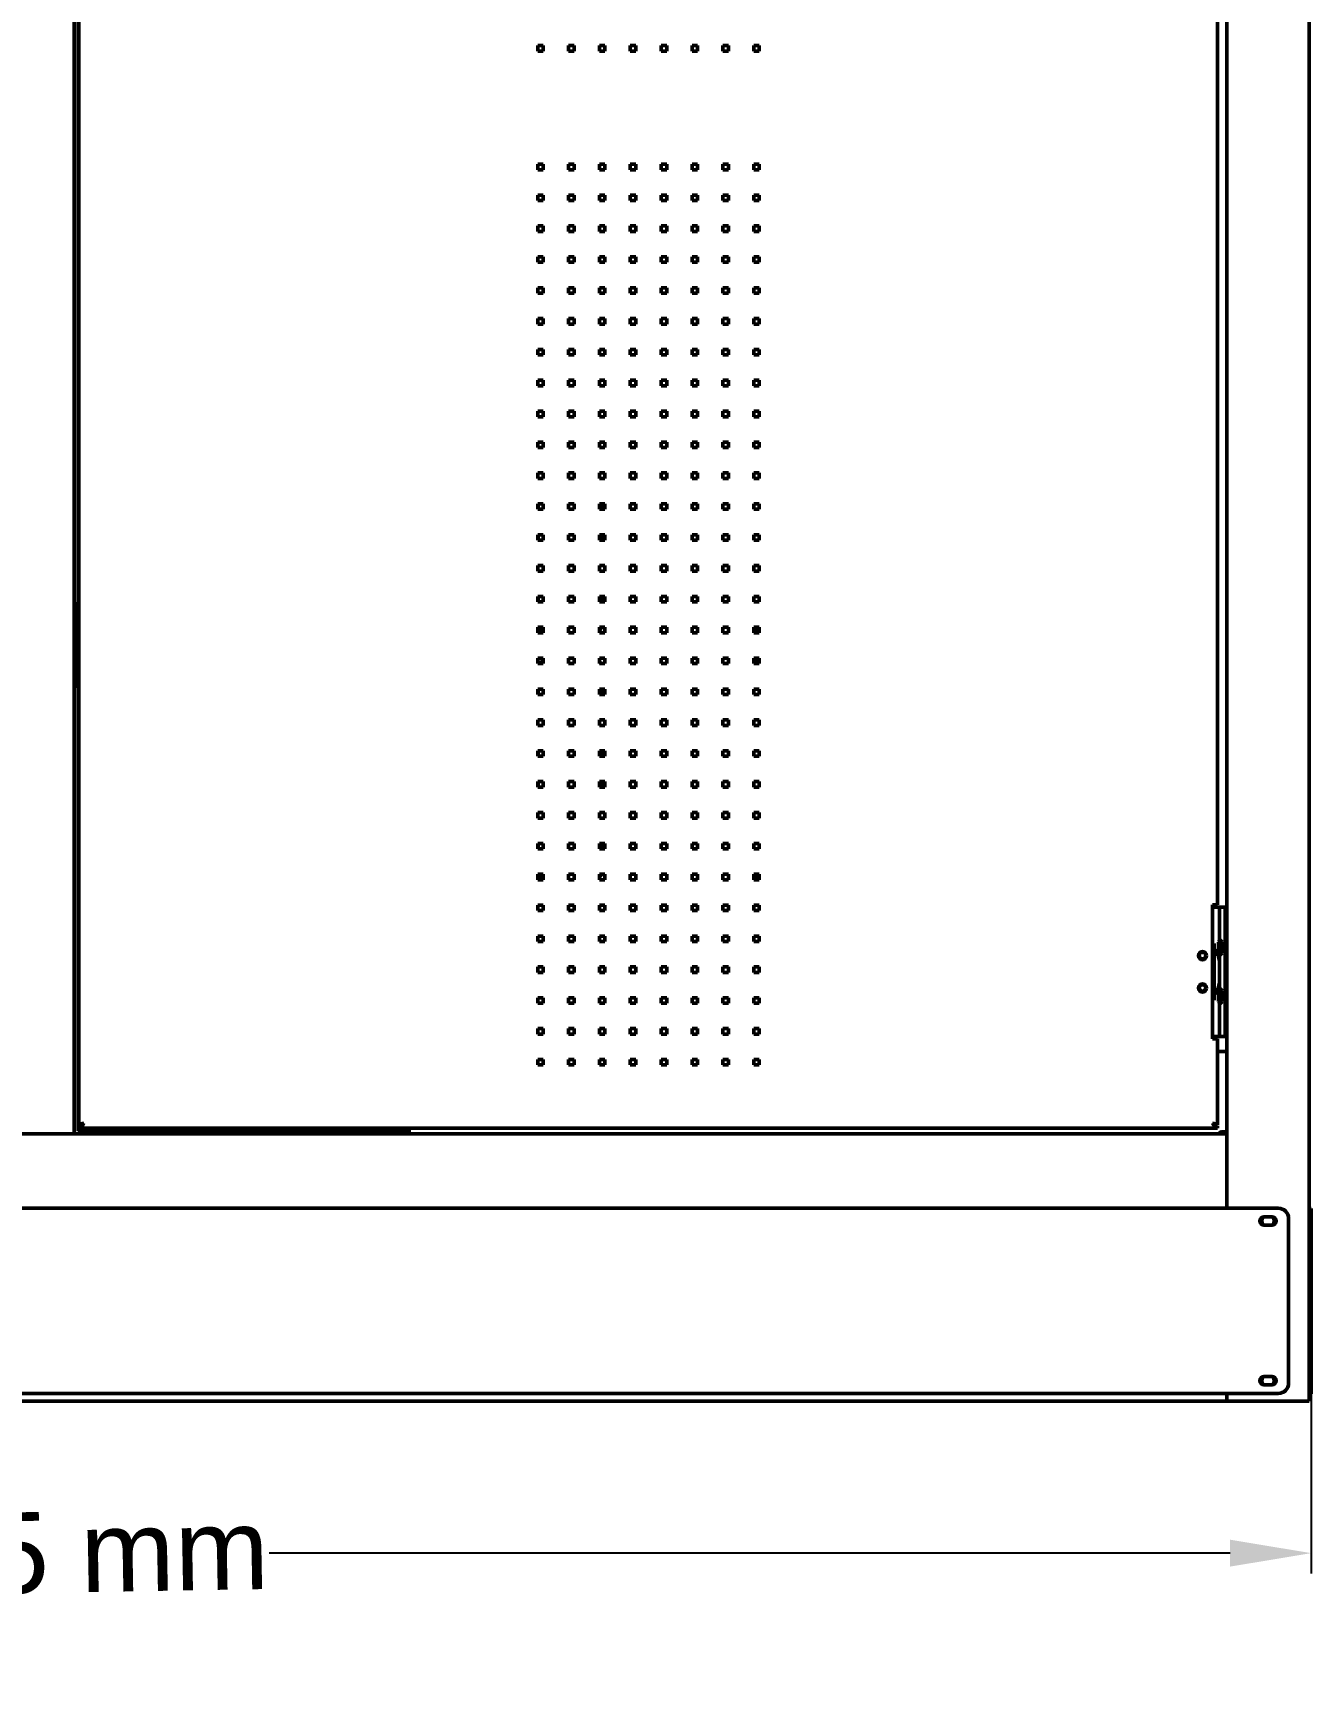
# Model space of a CAD drawing. Header units: millimetres. Extents: x 0 to 158, y -17 to 186.
# Drawn here: x 78.8 to 157.7, y -17 to 84.4 of the extents above; entities that cross this region are included whole.
import ezdxf

# ---------------------------------------------------------------- set-up
doc = ezdxf.new("R2010")
doc.units = ezdxf.units.MM
doc.layers.add('Visible (ANSI)', color=7, linetype='Continuous', lineweight=50)
doc.styles.get("Standard").update_dxf_attribs({"font": 'arial.ttf'})
doc.dimstyles.new('ISO-25', dxfattribs={"dimtxt": 2.5, "dimasz": 2.5, "dimexe": 1.25, "dimexo": 0.625, "dimtad": 1, "dimtxsty": 'Standard', "dimcen": -2.5, "dimadec": 0, "dimazin": 0, "dimtfac": 1, "dimtmove": 0, "dimatfit": 3, "dimfxl": 1, "dimarcsym": 0})

# ---------------------------------------------------------------- blocks, each defined once
blk = doc.blocks.new('*D21')
at = {"color": 0, "lineweight": -2}
for p, q in [((0, 0.49), (0, -10.62)), ((157.7, 0.47), (157.7, -10.62)), ((5, -9.37), (64.28, -9.37)), ((152.7, -9.37), (93.42, -9.37))]:
    blk.add_line(p, q, dxfattribs=at)
at = {"color": 0}
for points in [[(5, -8.54), (5, -10.2), (0, -9.37)], [(152.7, -10.2), (152.7, -8.54), (157.7, -9.37)]]:
    blk.add_solid(points, dxfattribs=at)
at = {"layer": 'Defpoints', "color": 0}
for p in [(0, 1.12), (157.7, 1.1), (0, -9.37)]:
    blk.add_point(p, dxfattribs=at)
at = {"color": 0, "insert": (78.85, -9.37), "char_height": 5, "attachment_point": 5, "rotation": 1}
blk.add_mtext('1575 mm', dxfattribs=at)

msp = doc.modelspace()

# ---------------------------------------------------------------- linework, layer by layer
at = {"layer": 'Visible (ANSI)'}
for p, q in [((157.576, 0), (157.576, 183.781)), ((81.388, 16.507), (81.388, 178.702)), ((152.496, 16.507), (152.496, 178.702)), ((81.691, 17.048), (81.691, 178.16)), ((151.911, 164.586), (151.911, 30.623)), ((81.642, 49.205), (81.642, 145.709)), ((109.987, 83.644), (110.325, 83.644)), ((109.987, 83.307), (109.987, 83.644)), ((110.325, 83.307), (109.987, 83.307)), ((110.325, 83.644), (110.325, 83.307)), ((111.892, 83.644), (112.23, 83.644)), ((111.892, 83.307), (111.892, 83.644)), ((112.23, 83.307), (111.892, 83.307)), ((112.23, 83.644), (112.23, 83.307)), ((113.797, 83.644), (114.134, 83.644)), ((113.797, 83.307), (113.797, 83.644)), ((114.134, 83.307), (113.797, 83.307)), ((114.134, 83.644), (114.134, 83.307)), ((115.701, 83.644), (116.039, 83.644)), ((115.701, 83.307), (115.701, 83.644)), ((116.039, 83.307), (115.701, 83.307)), ((116.039, 83.644), (116.039, 83.307)), ((117.606, 83.644), (117.944, 83.644)), ((117.606, 83.307), (117.606, 83.644)), ((117.944, 83.307), (117.606, 83.307)), ((117.944, 83.644), (117.944, 83.307)), ((119.511, 83.644), (119.848, 83.644)), ((119.511, 83.307), (119.511, 83.644)), ((119.848, 83.307), (119.511, 83.307)), ((119.848, 83.644), (119.848, 83.307)), ((121.415, 83.307), (121.415, 83.644)), ((121.415, 83.644), (121.753, 83.644)), ((121.753, 83.307), (121.415, 83.307)), ((121.753, 83.644), (121.753, 83.307)), ((123.32, 83.307), (123.32, 83.644)), ((123.32, 83.644), (123.658, 83.644)), ((123.658, 83.307), (123.32, 83.307)), ((123.658, 83.644), (123.658, 83.307)), ((109.987, 76.323), (110.325, 76.323)), ((109.987, 75.985), (109.987, 76.323)), ((110.325, 76.323), (110.325, 75.985)), ((111.892, 76.323), (112.23, 76.323)), ((111.892, 75.985), (111.892, 76.323)), ((112.23, 76.323), (112.23, 75.985)), ((113.797, 76.323), (114.134, 76.323)), ((113.797, 75.985), (113.797, 76.323)), ((114.134, 76.323), (114.134, 75.985)), ((115.701, 76.323), (116.039, 76.323)), ((115.701, 75.985), (115.701, 76.323)), ((116.039, 76.323), (116.039, 75.985)), ((117.606, 76.323), (117.944, 76.323)), ((117.606, 75.985), (117.606, 76.323)), ((117.944, 76.323), (117.944, 75.985)), ((119.511, 76.323), (119.848, 76.323)), ((119.511, 75.985), (119.511, 76.323)), ((119.848, 76.323), (119.848, 75.985)), ((121.415, 76.323), (121.753, 76.323)), ((121.415, 75.985), (121.415, 76.323)), ((121.753, 76.323), (121.753, 75.985)), ((123.32, 76.323), (123.658, 76.323)), ((123.32, 75.985), (123.32, 76.323)), ((123.658, 76.323), (123.658, 75.985)), ((110.325, 75.985), (109.987, 75.985)), ((112.23, 75.985), (111.892, 75.985)), ((114.134, 75.985), (113.797, 75.985)), ((116.039, 75.985), (115.701, 75.985)), ((117.944, 75.985), (117.606, 75.985)), ((119.848, 75.985), (119.511, 75.985)), ((121.753, 75.985), (121.415, 75.985)), ((123.658, 75.985), (123.32, 75.985)), ((109.987, 74.418), (110.325, 74.418)), ((109.987, 74.08), (109.987, 74.418)), ((110.325, 74.08), (109.987, 74.08)), ((110.325, 74.418), (110.325, 74.08)), ((111.892, 74.418), (112.23, 74.418)), ((111.892, 74.08), (111.892, 74.418)), ((112.23, 74.08), (111.892, 74.08)), ((112.23, 74.418), (112.23, 74.08)), ((113.797, 74.418), (114.134, 74.418)), ((113.797, 74.08), (113.797, 74.418)), ((114.134, 74.08), (113.797, 74.08)), ((114.134, 74.418), (114.134, 74.08)), ((115.701, 74.418), (116.039, 74.418)), ((115.701, 74.08), (115.701, 74.418)), ((116.039, 74.08), (115.701, 74.08)), ((116.039, 74.418), (116.039, 74.08)), ((117.606, 74.418), (117.944, 74.418)), ((117.606, 74.08), (117.606, 74.418)), ((117.944, 74.08), (117.606, 74.08)), ((117.944, 74.418), (117.944, 74.08)), ((119.511, 74.418), (119.848, 74.418)), ((119.511, 74.08), (119.511, 74.418)), ((119.848, 74.08), (119.511, 74.08)), ((119.848, 74.418), (119.848, 74.08)), ((121.415, 74.418), (121.753, 74.418)), ((121.415, 74.08), (121.415, 74.418)), ((121.753, 74.08), (121.415, 74.08)), ((121.753, 74.418), (121.753, 74.08)), ((123.32, 74.418), (123.658, 74.418)), ((123.32, 74.08), (123.32, 74.418)), ((123.658, 74.08), (123.32, 74.08)), ((123.658, 74.418), (123.658, 74.08)), ((109.987, 72.513), (110.325, 72.513)), ((109.987, 72.175), (109.987, 72.513)), ((110.325, 72.175), (109.987, 72.175)), ((110.325, 72.513), (110.325, 72.175)), ((111.892, 72.513), (112.23, 72.513)), ((111.892, 72.175), (111.892, 72.513)), ((112.23, 72.175), (111.892, 72.175)), ((112.23, 72.513), (112.23, 72.175)), ((113.797, 72.513), (114.134, 72.513)), ((113.797, 72.175), (113.797, 72.513)), ((114.134, 72.175), (113.797, 72.175)), ((114.134, 72.513), (114.134, 72.175)), ((115.701, 72.513), (116.039, 72.513)), ((115.701, 72.175), (115.701, 72.513)), ((116.039, 72.175), (115.701, 72.175)), ((116.039, 72.513), (116.039, 72.175)), ((117.606, 72.513), (117.944, 72.513)), ((117.606, 72.175), (117.606, 72.513)), ((117.944, 72.175), (117.606, 72.175)), ((117.944, 72.513), (117.944, 72.175)), ((119.511, 72.513), (119.848, 72.513)), ((119.511, 72.175), (119.511, 72.513)), ((119.848, 72.175), (119.511, 72.175)), ((119.848, 72.513), (119.848, 72.175)), ((121.415, 72.513), (121.753, 72.513)), ((121.415, 72.175), (121.415, 72.513)), ((121.753, 72.175), (121.415, 72.175)), ((121.753, 72.513), (121.753, 72.175)), ((123.32, 72.513), (123.658, 72.513)), ((123.32, 72.175), (123.32, 72.513)), ((123.658, 72.175), (123.32, 72.175)), ((123.658, 72.513), (123.658, 72.175)), ((109.987, 70.609), (110.325, 70.609)), ((109.987, 70.271), (109.987, 70.609)), ((110.325, 70.271), (109.987, 70.271)), ((110.325, 70.609), (110.325, 70.271)), ((111.892, 70.609), (112.23, 70.609)), ((111.892, 70.271), (111.892, 70.609)), ((112.23, 70.271), (111.892, 70.271)), ((112.23, 70.609), (112.23, 70.271)), ((113.797, 70.609), (114.134, 70.609)), ((113.797, 70.271), (113.797, 70.609)), ((114.134, 70.271), (113.797, 70.271)), ((114.134, 70.609), (114.134, 70.271)), ((115.701, 70.609), (116.039, 70.609)), ((115.701, 70.271), (115.701, 70.609)), ((116.039, 70.271), (115.701, 70.271)), ((116.039, 70.609), (116.039, 70.271)), ((117.606, 70.609), (117.944, 70.609)), ((117.606, 70.271), (117.606, 70.609)), ((117.944, 70.271), (117.606, 70.271)), ((117.944, 70.609), (117.944, 70.271)), ((119.511, 70.609), (119.848, 70.609)), ((119.511, 70.271), (119.511, 70.609)), ((119.848, 70.271), (119.511, 70.271)), ((119.848, 70.609), (119.848, 70.271)), ((121.415, 70.609), (121.753, 70.609)), ((121.415, 70.271), (121.415, 70.609)), ((121.753, 70.271), (121.415, 70.271)), ((121.753, 70.609), (121.753, 70.271)), ((123.32, 70.609), (123.658, 70.609)), ((123.32, 70.271), (123.32, 70.609)), ((123.658, 70.271), (123.32, 70.271)), ((123.658, 70.609), (123.658, 70.271)), ((109.987, 68.704), (110.325, 68.704)), ((109.987, 68.366), (109.987, 68.704)), ((110.325, 68.366), (109.987, 68.366)), ((110.325, 68.704), (110.325, 68.366)), ((111.892, 68.704), (112.23, 68.704)), ((111.892, 68.366), (111.892, 68.704)), ((112.23, 68.366), (111.892, 68.366)), ((112.23, 68.704), (112.23, 68.366)), ((113.797, 68.704), (114.134, 68.704)), ((113.797, 68.366), (113.797, 68.704)), ((114.134, 68.366), (113.797, 68.366)), ((114.134, 68.704), (114.134, 68.366)), ((115.701, 68.704), (116.039, 68.704)), ((115.701, 68.366), (115.701, 68.704)), ((116.039, 68.366), (115.701, 68.366)), ((116.039, 68.704), (116.039, 68.366)), ((117.606, 68.704), (117.944, 68.704)), ((117.606, 68.366), (117.606, 68.704)), ((117.944, 68.366), (117.606, 68.366)), ((117.944, 68.704), (117.944, 68.366)), ((119.511, 68.704), (119.848, 68.704)), ((119.511, 68.366), (119.511, 68.704)), ((119.848, 68.366), (119.511, 68.366)), ((119.848, 68.704), (119.848, 68.366)), ((121.415, 68.704), (121.753, 68.704)), ((121.415, 68.366), (121.415, 68.704)), ((121.753, 68.366), (121.415, 68.366)), ((121.753, 68.704), (121.753, 68.366)), ((123.32, 68.704), (123.658, 68.704)), ((123.32, 68.366), (123.32, 68.704)), ((123.658, 68.366), (123.32, 68.366)), ((123.658, 68.704), (123.658, 68.366)), ((109.987, 66.799), (110.325, 66.799)), ((109.987, 66.461), (109.987, 66.799)), ((110.325, 66.461), (109.987, 66.461)), ((110.325, 66.799), (110.325, 66.461)), ((111.892, 66.799), (112.23, 66.799)), ((111.892, 66.461), (111.892, 66.799)), ((112.23, 66.461), (111.892, 66.461)), ((112.23, 66.799), (112.23, 66.461)), ((113.797, 66.799), (114.134, 66.799)), ((113.797, 66.461), (113.797, 66.799)), ((114.134, 66.461), (113.797, 66.461)), ((114.134, 66.799), (114.134, 66.461)), ((115.701, 66.799), (116.039, 66.799)), ((115.701, 66.461), (115.701, 66.799)), ((116.039, 66.461), (115.701, 66.461)), ((116.039, 66.799), (116.039, 66.461)), ((117.606, 66.799), (117.944, 66.799)), ((117.606, 66.461), (117.606, 66.799)), ((117.944, 66.461), (117.606, 66.461)), ((117.944, 66.799), (117.944, 66.461)), ((119.511, 66.799), (119.848, 66.799)), ((119.511, 66.461), (119.511, 66.799)), ((119.848, 66.461), (119.511, 66.461)), ((119.848, 66.799), (119.848, 66.461)), ((121.415, 66.799), (121.753, 66.799)), ((121.415, 66.461), (121.415, 66.799)), ((121.753, 66.461), (121.415, 66.461)), ((121.753, 66.799), (121.753, 66.461)), ((123.32, 66.799), (123.658, 66.799)), ((123.32, 66.461), (123.32, 66.799)), ((123.658, 66.461), (123.32, 66.461)), ((123.658, 66.799), (123.658, 66.461)), ((109.987, 64.894), (110.325, 64.894)), ((109.987, 64.557), (109.987, 64.894)), ((110.325, 64.894), (110.325, 64.557)), ((111.892, 64.894), (112.23, 64.894)), ((111.892, 64.557), (111.892, 64.894)), ((112.23, 64.894), (112.23, 64.557)), ((113.797, 64.894), (114.134, 64.894)), ((113.797, 64.557), (113.797, 64.894)), ((114.134, 64.894), (114.134, 64.557)), ((115.701, 64.894), (116.039, 64.894)), ((115.701, 64.557), (115.701, 64.894)), ((116.039, 64.894), (116.039, 64.557)), ((117.606, 64.894), (117.944, 64.894)), ((117.606, 64.557), (117.606, 64.894)), ((117.944, 64.894), (117.944, 64.557)), ((119.511, 64.894), (119.848, 64.894)), ((119.511, 64.557), (119.511, 64.894)), ((119.848, 64.894), (119.848, 64.557)), ((121.415, 64.894), (121.753, 64.894)), ((121.415, 64.557), (121.415, 64.894)), ((121.753, 64.894), (121.753, 64.557)), ((123.32, 64.894), (123.658, 64.894)), ((123.32, 64.557), (123.32, 64.894)), ((123.658, 64.894), (123.658, 64.557)), ((110.325, 64.557), (109.987, 64.557)), ((112.23, 64.557), (111.892, 64.557)), ((114.134, 64.557), (113.797, 64.557)), ((116.039, 64.557), (115.701, 64.557)), ((117.944, 64.557), (117.606, 64.557)), ((119.848, 64.557), (119.511, 64.557)), ((121.753, 64.557), (121.415, 64.557)), ((123.658, 64.557), (123.32, 64.557)), ((109.987, 62.99), (110.325, 62.99)), ((109.987, 62.652), (109.987, 62.99)), ((110.325, 62.99), (110.325, 62.652)), ((111.892, 62.99), (112.23, 62.99)), ((111.892, 62.652), (111.892, 62.99)), ((112.23, 62.99), (112.23, 62.652)), ((113.797, 62.99), (114.134, 62.99)), ((113.797, 62.652), (113.797, 62.99)), ((114.134, 62.99), (114.134, 62.652)), ((115.701, 62.99), (116.039, 62.99)), ((115.701, 62.652), (115.701, 62.99)), ((116.039, 62.99), (116.039, 62.652)), ((117.606, 62.99), (117.944, 62.99)), ((117.606, 62.652), (117.606, 62.99)), ((117.944, 62.99), (117.944, 62.652)), ((119.511, 62.99), (119.848, 62.99)), ((119.511, 62.652), (119.511, 62.99)), ((119.848, 62.99), (119.848, 62.652)), ((121.415, 62.99), (121.753, 62.99)), ((121.415, 62.652), (121.415, 62.99)), ((121.753, 62.99), (121.753, 62.652)), ((123.32, 62.99), (123.658, 62.99)), ((123.32, 62.652), (123.32, 62.99)), ((123.658, 62.99), (123.658, 62.652)), ((110.325, 62.652), (109.987, 62.652)), ((112.23, 62.652), (111.892, 62.652)), ((114.134, 62.652), (113.797, 62.652)), ((116.039, 62.652), (115.701, 62.652)), ((117.944, 62.652), (117.606, 62.652)), ((119.848, 62.652), (119.511, 62.652)), ((121.753, 62.652), (121.415, 62.652)), ((123.658, 62.652), (123.32, 62.652)), ((109.987, 61.085), (110.325, 61.085)), ((109.987, 60.747), (109.987, 61.085)), ((110.325, 61.085), (110.325, 60.747)), ((111.892, 61.085), (112.23, 61.085)), ((111.892, 60.747), (111.892, 61.085)), ((112.23, 61.085), (112.23, 60.747)), ((113.797, 61.085), (114.134, 61.085)), ((113.797, 60.747), (113.797, 61.085)), ((114.134, 61.085), (114.134, 60.747)), ((115.701, 61.085), (116.039, 61.085)), ((115.701, 60.747), (115.701, 61.085)), ((116.039, 61.085), (116.039, 60.747)), ((117.606, 61.085), (117.944, 61.085)), ((117.606, 60.747), (117.606, 61.085)), ((117.944, 61.085), (117.944, 60.747)), ((119.511, 61.085), (119.848, 61.085)), ((119.511, 60.747), (119.511, 61.085)), ((119.848, 61.085), (119.848, 60.747)), ((121.415, 61.085), (121.753, 61.085)), ((121.415, 60.747), (121.415, 61.085)), ((121.753, 61.085), (121.753, 60.747)), ((123.32, 61.085), (123.658, 61.085)), ((123.32, 60.747), (123.32, 61.085)), ((123.658, 61.085), (123.658, 60.747)), ((110.325, 60.747), (109.987, 60.747)), ((112.23, 60.747), (111.892, 60.747)), ((114.134, 60.747), (113.797, 60.747)), ((116.039, 60.747), (115.701, 60.747)), ((117.944, 60.747), (117.606, 60.747)), ((119.848, 60.747), (119.511, 60.747)), ((121.753, 60.747), (121.415, 60.747)), ((123.658, 60.747), (123.32, 60.747)), ((109.987, 59.18), (110.325, 59.18)), ((109.987, 58.843), (109.987, 59.18)), ((110.325, 58.843), (109.987, 58.843)), ((110.325, 59.18), (110.325, 58.843)), ((111.892, 59.18), (112.23, 59.18)), ((111.892, 58.843), (111.892, 59.18)), ((112.23, 58.843), (111.892, 58.843)), ((112.23, 59.18), (112.23, 58.843)), ((113.797, 59.18), (114.134, 59.18)), ((113.797, 58.843), (113.797, 59.18)), ((114.134, 58.843), (113.797, 58.843)), ((114.134, 59.18), (114.134, 58.843)), ((115.701, 59.18), (116.039, 59.18)), ((115.701, 58.843), (115.701, 59.18)), ((116.039, 58.843), (115.701, 58.843)), ((116.039, 59.18), (116.039, 58.843)), ((117.606, 59.18), (117.944, 59.18)), ((117.606, 58.843), (117.606, 59.18)), ((117.944, 58.843), (117.606, 58.843)), ((117.944, 59.18), (117.944, 58.843)), ((119.511, 59.18), (119.848, 59.18)), ((119.511, 58.843), (119.511, 59.18)), ((119.848, 58.843), (119.511, 58.843)), ((119.848, 59.18), (119.848, 58.843)), ((121.415, 59.18), (121.753, 59.18)), ((121.415, 58.843), (121.415, 59.18)), ((121.753, 58.843), (121.415, 58.843)), ((121.753, 59.18), (121.753, 58.843)), ((123.32, 59.18), (123.658, 59.18)), ((123.32, 58.843), (123.32, 59.18)), ((123.658, 58.843), (123.32, 58.843)), ((123.658, 59.18), (123.658, 58.843)), ((109.987, 57.276), (110.325, 57.276)), ((109.987, 56.938), (109.987, 57.276)), ((110.325, 56.938), (109.987, 56.938)), ((110.325, 57.276), (110.325, 56.938)), ((111.892, 57.276), (112.23, 57.276)), ((111.892, 56.938), (111.892, 57.276)), ((112.23, 56.938), (111.892, 56.938)), ((112.23, 57.276), (112.23, 56.938)), ((113.797, 57.276), (114.134, 57.276)), ((113.797, 56.938), (113.797, 57.276)), ((114.134, 56.938), (113.797, 56.938)), ((114.134, 57.276), (114.134, 56.938)), ((115.701, 57.276), (116.039, 57.276)), ((115.701, 56.938), (115.701, 57.276)), ((116.039, 56.938), (115.701, 56.938)), ((116.039, 57.276), (116.039, 56.938)), ((117.606, 57.276), (117.944, 57.276)), ((117.606, 56.938), (117.606, 57.276)), ((117.944, 56.938), (117.606, 56.938)), ((117.944, 57.276), (117.944, 56.938)), ((119.511, 57.276), (119.848, 57.276)), ((119.511, 56.938), (119.511, 57.276)), ((119.848, 56.938), (119.511, 56.938)), ((119.848, 57.276), (119.848, 56.938)), ((121.415, 57.276), (121.753, 57.276)), ((121.415, 56.938), (121.415, 57.276)), ((121.753, 56.938), (121.415, 56.938)), ((121.753, 57.276), (121.753, 56.938)), ((123.32, 57.276), (123.658, 57.276)), ((123.32, 56.938), (123.32, 57.276)), ((123.658, 56.938), (123.32, 56.938)), ((123.658, 57.276), (123.658, 56.938)), ((109.987, 55.371), (110.325, 55.371)), ((109.987, 55.033), (109.987, 55.371)), ((110.325, 55.033), (109.987, 55.033)), ((110.022, 55.033), (110.022, 55.371)), ((110.325, 55.371), (110.325, 55.033)), ((111.892, 55.371), (112.23, 55.371)), ((111.892, 55.033), (111.892, 55.371)), ((112.23, 55.033), (111.892, 55.033)), ((112.23, 55.371), (112.23, 55.033)), ((113.797, 55.371), (114.134, 55.371)), ((113.797, 55.033), (113.797, 55.371)), ((114.134, 55.033), (113.797, 55.033)), ((113.958, 55.371), (113.958, 55.033)), ((114.134, 55.371), (114.134, 55.033)), ((115.701, 55.371), (116.039, 55.371)), ((115.701, 55.033), (115.701, 55.371)), ((116.039, 55.033), (115.701, 55.033)), ((116.039, 55.371), (116.039, 55.033)), ((117.606, 55.371), (117.944, 55.371)), ((117.606, 55.033), (117.606, 55.371)), ((117.944, 55.033), (117.606, 55.033)), ((117.944, 55.371), (117.944, 55.033)), ((119.511, 55.371), (119.848, 55.371)), ((119.511, 55.033), (119.511, 55.371)), ((119.848, 55.033), (119.511, 55.033)), ((119.848, 55.371), (119.848, 55.033)), ((121.415, 55.371), (121.753, 55.371)), ((121.415, 55.033), (121.415, 55.371)), ((121.753, 55.033), (121.415, 55.033)), ((121.753, 55.371), (121.753, 55.033)), ((123.32, 55.371), (123.658, 55.371)), ((123.32, 55.033), (123.32, 55.371)), ((123.658, 55.033), (123.32, 55.033)), ((123.658, 55.371), (123.658, 55.033)), ((109.987, 53.466), (110.325, 53.466)), ((109.987, 53.129), (109.987, 53.466)), ((110.325, 53.129), (109.987, 53.129)), ((110.022, 53.129), (110.022, 53.466)), ((110.325, 53.466), (110.325, 53.129)), ((111.892, 53.466), (112.23, 53.466)), ((111.892, 53.129), (111.892, 53.466)), ((112.23, 53.129), (111.892, 53.129)), ((112.23, 53.466), (112.23, 53.129)), ((113.797, 53.466), (114.134, 53.466)), ((113.797, 53.129), (113.797, 53.466)), ((114.134, 53.129), (113.797, 53.129)), ((113.958, 53.466), (113.958, 53.129)), ((114.134, 53.466), (114.134, 53.129)), ((115.701, 53.466), (116.039, 53.466)), ((115.701, 53.129), (115.701, 53.466)), ((116.039, 53.129), (115.701, 53.129)), ((116.039, 53.466), (116.039, 53.129)), ((117.606, 53.466), (117.944, 53.466)), ((117.606, 53.129), (117.606, 53.466)), ((117.944, 53.129), (117.606, 53.129)), ((117.944, 53.466), (117.944, 53.129)), ((119.511, 53.466), (119.848, 53.466)), ((119.511, 53.129), (119.511, 53.466)), ((119.848, 53.129), (119.511, 53.129)), ((119.848, 53.466), (119.848, 53.129)), ((121.415, 53.466), (121.753, 53.466)), ((121.415, 53.129), (121.415, 53.466)), ((121.753, 53.129), (121.415, 53.129)), ((121.753, 53.466), (121.753, 53.129)), ((123.32, 53.466), (123.658, 53.466)), ((123.32, 53.129), (123.32, 53.466)), ((123.658, 53.129), (123.32, 53.129)), ((123.658, 53.466), (123.658, 53.129)), ((109.987, 51.562), (110.325, 51.562)), ((109.987, 51.224), (109.987, 51.562)), ((110.325, 51.224), (109.987, 51.224)), ((110.325, 51.562), (110.325, 51.224)), ((111.892, 51.562), (112.23, 51.562)), ((111.892, 51.224), (111.892, 51.562)), ((112.23, 51.224), (111.892, 51.224)), ((112.23, 51.562), (112.23, 51.224)), ((113.797, 51.562), (114.134, 51.562)), ((113.797, 51.224), (113.797, 51.562)), ((114.134, 51.224), (113.797, 51.224)), ((114.134, 51.562), (114.134, 51.224)), ((115.701, 51.562), (116.039, 51.562)), ((115.701, 51.224), (115.701, 51.562)), ((116.039, 51.224), (115.701, 51.224)), ((116.039, 51.562), (116.039, 51.224)), ((117.606, 51.562), (117.944, 51.562)), ((117.606, 51.224), (117.606, 51.562)), ((117.944, 51.224), (117.606, 51.224)), ((117.944, 51.562), (117.944, 51.224)), ((119.511, 51.562), (119.848, 51.562)), ((119.511, 51.224), (119.511, 51.562)), ((119.848, 51.224), (119.511, 51.224)), ((119.848, 51.562), (119.848, 51.224)), ((121.415, 51.562), (121.753, 51.562)), ((121.415, 51.224), (121.415, 51.562)), ((121.753, 51.224), (121.415, 51.224)), ((121.753, 51.562), (121.753, 51.224)), ((123.32, 51.562), (123.658, 51.562)), ((123.32, 51.224), (123.32, 51.562)), ((123.658, 51.224), (123.32, 51.224)), ((123.658, 51.562), (123.658, 51.224)), ((81.54, 49.205), (81.388, 49.205)), ((81.54, 49.205), (81.54, 44.125)), ((81.691, 49.205), (81.54, 49.205)), ((109.987, 49.657), (110.325, 49.657)), ((109.987, 49.319), (109.987, 49.657)), ((110.325, 49.319), (109.987, 49.319)), ((110.022, 49.319), (110.022, 49.657)), ((110.325, 49.657), (110.325, 49.319)), ((111.892, 49.657), (112.23, 49.657)), ((111.892, 49.319), (111.892, 49.657)), ((112.23, 49.319), (111.892, 49.319)), ((112.23, 49.657), (112.23, 49.319)), ((113.797, 49.657), (114.134, 49.657)), ((113.797, 49.319), (113.797, 49.657)), ((114.134, 49.319), (113.797, 49.319)), ((113.958, 49.657), (113.958, 49.319)), ((114.134, 49.657), (114.134, 49.319)), ((115.701, 49.657), (116.039, 49.657)), ((115.701, 49.319), (115.701, 49.657)), ((116.039, 49.319), (115.701, 49.319)), ((116.039, 49.657), (116.039, 49.319)), ((117.606, 49.657), (117.944, 49.657)), ((117.606, 49.319), (117.606, 49.657)), ((117.944, 49.319), (117.606, 49.319)), ((117.944, 49.657), (117.944, 49.319)), ((119.511, 49.657), (119.848, 49.657)), ((119.511, 49.319), (119.511, 49.657)), ((119.848, 49.319), (119.511, 49.319)), ((119.848, 49.657), (119.848, 49.319)), ((121.415, 49.657), (121.753, 49.657)), ((121.415, 49.319), (121.415, 49.657)), ((121.753, 49.319), (121.415, 49.319)), ((121.753, 49.657), (121.753, 49.319)), ((123.32, 49.657), (123.658, 49.657)), ((123.32, 49.319), (123.32, 49.657)), ((123.658, 49.319), (123.32, 49.319)), ((123.658, 49.657), (123.658, 49.319)), ((109.987, 47.752), (110.325, 47.752)), ((109.987, 47.414), (109.987, 47.752)), ((110.325, 47.752), (110.325, 47.414)), ((111.892, 47.752), (112.23, 47.752)), ((111.892, 47.414), (111.892, 47.752)), ((112.23, 47.752), (112.23, 47.414)), ((113.797, 47.752), (114.134, 47.752)), ((113.797, 47.414), (113.797, 47.752)), ((114.134, 47.752), (114.134, 47.414)), ((115.701, 47.752), (116.039, 47.752)), ((115.701, 47.414), (115.701, 47.752)), ((116.039, 47.752), (116.039, 47.414)), ((117.606, 47.752), (117.944, 47.752)), ((117.606, 47.414), (117.606, 47.752)), ((117.944, 47.752), (117.944, 47.414)), ((119.511, 47.752), (119.848, 47.752)), ((119.511, 47.414), (119.511, 47.752)), ((119.848, 47.752), (119.848, 47.414)), ((121.415, 47.752), (121.753, 47.752)), ((121.415, 47.414), (121.415, 47.752)), ((121.753, 47.752), (121.753, 47.414)), ((123.32, 47.752), (123.658, 47.752)), ((123.32, 47.414), (123.32, 47.752)), ((123.658, 47.752), (123.658, 47.414)), ((110.325, 47.414), (109.987, 47.414)), ((112.23, 47.414), (111.892, 47.414)), ((114.134, 47.414), (113.797, 47.414)), ((116.039, 47.414), (115.701, 47.414)), ((117.944, 47.414), (117.606, 47.414)), ((119.848, 47.414), (119.511, 47.414)), ((121.753, 47.414), (121.415, 47.414)), ((123.658, 47.414), (123.32, 47.414)), ((109.987, 45.848), (110.325, 45.848)), ((109.987, 45.51), (109.987, 45.848)), ((110.325, 45.848), (110.325, 45.51)), ((111.892, 45.848), (112.23, 45.848)), ((111.892, 45.51), (111.892, 45.848)), ((112.23, 45.848), (112.23, 45.51)), ((113.797, 45.848), (114.134, 45.848)), ((113.797, 45.51), (113.797, 45.848)), ((114.134, 45.848), (114.134, 45.51)), ((115.701, 45.848), (116.039, 45.848)), ((115.701, 45.51), (115.701, 45.848)), ((116.039, 45.848), (116.039, 45.51)), ((117.606, 45.848), (117.944, 45.848)), ((117.606, 45.51), (117.606, 45.848)), ((117.944, 45.848), (117.944, 45.51)), ((119.511, 45.848), (119.848, 45.848)), ((119.511, 45.51), (119.511, 45.848)), ((119.848, 45.848), (119.848, 45.51)), ((121.415, 45.848), (121.753, 45.848)), ((121.415, 45.51), (121.415, 45.848)), ((121.753, 45.848), (121.753, 45.51)), ((123.32, 45.848), (123.658, 45.848)), ((123.32, 45.51), (123.32, 45.848)), ((123.658, 45.848), (123.658, 45.51)), ((110.325, 45.51), (109.987, 45.51)), ((112.23, 45.51), (111.892, 45.51)), ((114.134, 45.51), (113.797, 45.51)), ((116.039, 45.51), (115.701, 45.51)), ((117.944, 45.51), (117.606, 45.51)), ((119.848, 45.51), (119.511, 45.51)), ((121.753, 45.51), (121.415, 45.51)), ((123.658, 45.51), (123.32, 45.51)), ((81.388, 44.125), (81.54, 44.125)), ((81.691, 44.125), (81.54, 44.125)), ((81.642, 16.664), (81.642, 44.125)), ((109.987, 43.943), (110.325, 43.943)), ((109.987, 43.605), (109.987, 43.943)), ((110.325, 43.605), (109.987, 43.605)), ((110.022, 43.605), (110.022, 43.943)), ((110.325, 43.943), (110.325, 43.605)), ((111.892, 43.943), (112.23, 43.943)), ((111.892, 43.605), (111.892, 43.943)), ((112.23, 43.605), (111.892, 43.605)), ((112.23, 43.943), (112.23, 43.605)), ((113.797, 43.943), (114.134, 43.943)), ((113.797, 43.605), (113.797, 43.943)), ((114.134, 43.605), (113.797, 43.605)), ((113.958, 43.943), (113.958, 43.605)), ((114.134, 43.943), (114.134, 43.605)), ((115.701, 43.943), (116.039, 43.943)), ((115.701, 43.605), (115.701, 43.943)), ((116.039, 43.605), (115.701, 43.605)), ((116.039, 43.943), (116.039, 43.605)), ((117.606, 43.943), (117.944, 43.943)), ((117.606, 43.605), (117.606, 43.943)), ((117.944, 43.605), (117.606, 43.605)), ((117.944, 43.943), (117.944, 43.605)), ((119.511, 43.943), (119.848, 43.943)), ((119.511, 43.605), (119.511, 43.943)), ((119.848, 43.605), (119.511, 43.605)), ((119.848, 43.943), (119.848, 43.605)), ((121.415, 43.943), (121.753, 43.943)), ((121.415, 43.605), (121.415, 43.943)), ((121.753, 43.605), (121.415, 43.605)), ((121.753, 43.943), (121.753, 43.605)), ((123.32, 43.943), (123.658, 43.943)), ((123.32, 43.605), (123.32, 43.943)), ((123.658, 43.605), (123.32, 43.605)), ((123.658, 43.943), (123.658, 43.605)), ((109.987, 42.038), (110.325, 42.038)), ((109.987, 41.7), (109.987, 42.038)), ((110.325, 41.7), (109.987, 41.7)), ((110.325, 42.038), (110.325, 41.7)), ((111.892, 42.038), (112.23, 42.038)), ((111.892, 41.7), (111.892, 42.038)), ((112.23, 41.7), (111.892, 41.7)), ((112.23, 42.038), (112.23, 41.7)), ((113.797, 42.038), (114.134, 42.038)), ((113.797, 41.7), (113.797, 42.038)), ((114.134, 41.7), (113.797, 41.7)), ((114.134, 42.038), (114.134, 41.7)), ((115.701, 42.038), (116.039, 42.038)), ((115.701, 41.7), (115.701, 42.038)), ((116.039, 41.7), (115.701, 41.7)), ((116.039, 42.038), (116.039, 41.7)), ((117.606, 42.038), (117.944, 42.038)), ((117.606, 41.7), (117.606, 42.038)), ((117.944, 41.7), (117.606, 41.7)), ((117.944, 42.038), (117.944, 41.7)), ((119.511, 42.038), (119.848, 42.038)), ((119.511, 41.7), (119.511, 42.038)), ((119.848, 41.7), (119.511, 41.7)), ((119.848, 42.038), (119.848, 41.7)), ((121.415, 42.038), (121.753, 42.038)), ((121.415, 41.7), (121.415, 42.038)), ((121.753, 41.7), (121.415, 41.7)), ((121.753, 42.038), (121.753, 41.7)), ((123.32, 42.038), (123.658, 42.038)), ((123.32, 41.7), (123.32, 42.038)), ((123.658, 41.7), (123.32, 41.7)), ((123.658, 42.038), (123.658, 41.7)), ((109.987, 40.133), (110.325, 40.133)), ((109.987, 39.796), (109.987, 40.133)), ((110.325, 39.796), (109.987, 39.796)), ((110.022, 39.796), (110.022, 40.133)), ((110.325, 40.133), (110.325, 39.796)), ((111.892, 40.133), (112.23, 40.133)), ((111.892, 39.796), (111.892, 40.133)), ((112.23, 39.796), (111.892, 39.796)), ((112.23, 40.133), (112.23, 39.796)), ((113.797, 40.133), (114.134, 40.133)), ((113.797, 39.796), (113.797, 40.133)), ((114.134, 39.796), (113.797, 39.796)), ((113.958, 40.133), (113.958, 39.796)), ((114.134, 40.133), (114.134, 39.796)), ((115.701, 40.133), (116.039, 40.133)), ((115.701, 39.796), (115.701, 40.133)), ((116.039, 39.796), (115.701, 39.796)), ((116.039, 40.133), (116.039, 39.796)), ((117.606, 40.133), (117.944, 40.133)), ((117.606, 39.796), (117.606, 40.133)), ((117.944, 39.796), (117.606, 39.796)), ((117.944, 40.133), (117.944, 39.796)), ((119.511, 40.133), (119.848, 40.133)), ((119.511, 39.796), (119.511, 40.133)), ((119.848, 39.796), (119.511, 39.796)), ((119.848, 40.133), (119.848, 39.796)), ((121.415, 40.133), (121.753, 40.133)), ((121.415, 39.796), (121.415, 40.133)), ((121.753, 39.796), (121.415, 39.796)), ((121.753, 40.133), (121.753, 39.796)), ((123.32, 40.133), (123.658, 40.133)), ((123.32, 39.796), (123.32, 40.133)), ((123.658, 39.796), (123.32, 39.796)), ((123.658, 40.133), (123.658, 39.796)), ((109.987, 38.229), (110.325, 38.229)), ((109.987, 37.891), (109.987, 38.229)), ((110.325, 37.891), (109.987, 37.891)), ((110.022, 37.891), (110.022, 38.229)), ((110.325, 38.229), (110.325, 37.891)), ((111.892, 38.229), (112.23, 38.229)), ((111.892, 37.891), (111.892, 38.229)), ((112.23, 37.891), (111.892, 37.891)), ((112.23, 38.229), (112.23, 37.891)), ((113.797, 38.229), (114.134, 38.229)), ((113.797, 37.891), (113.797, 38.229)), ((114.134, 37.891), (113.797, 37.891)), ((113.958, 38.229), (113.958, 37.891)), ((114.134, 38.229), (114.134, 37.891)), ((115.701, 38.229), (116.039, 38.229)), ((115.701, 37.891), (115.701, 38.229)), ((116.039, 37.891), (115.701, 37.891)), ((116.039, 38.229), (116.039, 37.891)), ((117.606, 38.229), (117.944, 38.229)), ((117.606, 37.891), (117.606, 38.229)), ((117.944, 37.891), (117.606, 37.891)), ((117.944, 38.229), (117.944, 37.891)), ((119.511, 38.229), (119.848, 38.229)), ((119.511, 37.891), (119.511, 38.229)), ((119.848, 37.891), (119.511, 37.891)), ((119.848, 38.229), (119.848, 37.891)), ((121.415, 38.229), (121.753, 38.229)), ((121.415, 37.891), (121.415, 38.229)), ((121.753, 37.891), (121.415, 37.891)), ((121.753, 38.229), (121.753, 37.891)), ((123.32, 38.229), (123.658, 38.229)), ((123.32, 37.891), (123.32, 38.229)), ((123.658, 37.891), (123.32, 37.891)), ((123.658, 38.229), (123.658, 37.891)), ((109.987, 36.324), (110.325, 36.324)), ((109.987, 35.986), (109.987, 36.324)), ((110.325, 35.986), (109.987, 35.986)), ((110.325, 36.324), (110.325, 35.986)), ((111.892, 36.324), (112.23, 36.324)), ((111.892, 35.986), (111.892, 36.324)), ((112.23, 35.986), (111.892, 35.986)), ((112.23, 36.324), (112.23, 35.986)), ((113.797, 36.324), (114.134, 36.324)), ((113.797, 35.986), (113.797, 36.324)), ((114.134, 35.986), (113.797, 35.986)), ((114.134, 36.324), (114.134, 35.986)), ((115.701, 36.324), (116.039, 36.324)), ((115.701, 35.986), (115.701, 36.324)), ((116.039, 35.986), (115.701, 35.986)), ((116.039, 36.324), (116.039, 35.986)), ((117.606, 36.324), (117.944, 36.324)), ((117.606, 35.986), (117.606, 36.324)), ((117.944, 35.986), (117.606, 35.986)), ((117.944, 36.324), (117.944, 35.986)), ((119.511, 36.324), (119.848, 36.324)), ((119.511, 35.986), (119.511, 36.324)), ((119.848, 35.986), (119.511, 35.986)), ((119.848, 36.324), (119.848, 35.986)), ((121.415, 36.324), (121.753, 36.324)), ((121.415, 35.986), (121.415, 36.324)), ((121.753, 35.986), (121.415, 35.986)), ((121.753, 36.324), (121.753, 35.986)), ((123.32, 36.324), (123.658, 36.324)), ((123.32, 35.986), (123.32, 36.324)), ((123.658, 35.986), (123.32, 35.986)), ((123.658, 36.324), (123.658, 35.986)), ((109.987, 34.419), (110.325, 34.419)), ((109.987, 34.082), (109.987, 34.419)), ((110.325, 34.082), (109.987, 34.082)), ((110.022, 34.082), (110.022, 34.419)), ((110.325, 34.419), (110.325, 34.082)), ((111.892, 34.419), (112.23, 34.419)), ((111.892, 34.082), (111.892, 34.419)), ((112.23, 34.082), (111.892, 34.082)), ((112.23, 34.419), (112.23, 34.082)), ((113.797, 34.419), (114.134, 34.419)), ((113.797, 34.082), (113.797, 34.419)), ((114.134, 34.082), (113.797, 34.082)), ((113.958, 34.419), (113.958, 34.082)), ((114.134, 34.419), (114.134, 34.082)), ((115.701, 34.419), (116.039, 34.419)), ((115.701, 34.082), (115.701, 34.419)), ((116.039, 34.082), (115.701, 34.082)), ((116.039, 34.419), (116.039, 34.082)), ((117.606, 34.419), (117.944, 34.419)), ((117.606, 34.082), (117.606, 34.419)), ((117.944, 34.082), (117.606, 34.082)), ((117.944, 34.419), (117.944, 34.082)), ((119.511, 34.419), (119.848, 34.419)), ((119.511, 34.082), (119.511, 34.419)), ((119.848, 34.082), (119.511, 34.082)), ((119.848, 34.419), (119.848, 34.082)), ((121.415, 34.419), (121.753, 34.419)), ((121.415, 34.082), (121.415, 34.419)), ((121.753, 34.082), (121.415, 34.082)), ((121.753, 34.419), (121.753, 34.082)), ((123.32, 34.419), (123.658, 34.419)), ((123.32, 34.082), (123.32, 34.419)), ((123.658, 34.082), (123.32, 34.082)), ((123.658, 34.419), (123.658, 34.082)), ((109.987, 32.515), (110.325, 32.515)), ((109.987, 32.177), (109.987, 32.515)), ((110.325, 32.515), (110.325, 32.177)), ((111.892, 32.515), (112.23, 32.515)), ((111.892, 32.177), (111.892, 32.515)), ((112.23, 32.515), (112.23, 32.177)), ((113.797, 32.515), (114.134, 32.515)), ((113.797, 32.177), (113.797, 32.515)), ((114.134, 32.515), (114.134, 32.177)), ((115.701, 32.515), (116.039, 32.515)), ((115.701, 32.177), (115.701, 32.515)), ((116.039, 32.515), (116.039, 32.177)), ((117.606, 32.515), (117.944, 32.515)), ((117.606, 32.177), (117.606, 32.515)), ((117.944, 32.515), (117.944, 32.177)), ((119.511, 32.515), (119.848, 32.515)), ((119.511, 32.177), (119.511, 32.515)), ((119.848, 32.515), (119.848, 32.177)), ((121.415, 32.515), (121.753, 32.515)), ((121.415, 32.177), (121.415, 32.515)), ((121.753, 32.515), (121.753, 32.177)), ((123.32, 32.515), (123.658, 32.515)), ((123.32, 32.177), (123.32, 32.515)), ((123.658, 32.515), (123.658, 32.177)), ((110.325, 32.177), (109.987, 32.177)), ((112.23, 32.177), (111.892, 32.177)), ((114.134, 32.177), (113.797, 32.177)), ((116.039, 32.177), (115.701, 32.177)), ((117.944, 32.177), (117.606, 32.177)), ((119.848, 32.177), (119.511, 32.177)), ((121.753, 32.177), (121.415, 32.177)), ((123.658, 32.177), (123.32, 32.177)), ((109.987, 30.61), (110.325, 30.61)), ((109.987, 30.272), (109.987, 30.61)), ((110.325, 30.61), (110.325, 30.272)), ((111.892, 30.61), (112.23, 30.61)), ((111.892, 30.272), (111.892, 30.61)), ((112.23, 30.61), (112.23, 30.272)), ((113.797, 30.61), (114.134, 30.61)), ((113.797, 30.272), (113.797, 30.61)), ((114.134, 30.61), (114.134, 30.272)), ((115.701, 30.61), (116.039, 30.61)), ((115.701, 30.272), (115.701, 30.61)), ((116.039, 30.61), (116.039, 30.272)), ((117.606, 30.61), (117.944, 30.61)), ((117.606, 30.272), (117.606, 30.61)), ((117.944, 30.61), (117.944, 30.272)), ((119.511, 30.61), (119.848, 30.61)), ((119.511, 30.272), (119.511, 30.61)), ((119.848, 30.61), (119.848, 30.272)), ((121.415, 30.61), (121.753, 30.61)), ((121.415, 30.272), (121.415, 30.61)), ((121.753, 30.61), (121.753, 30.272)), ((123.32, 30.61), (123.658, 30.61)), ((123.32, 30.272), (123.32, 30.61)), ((123.658, 30.61), (123.658, 30.272)), ((151.606, 22.369), (151.606, 30.623)), ((151.911, 30.623), (151.606, 30.623)), ((151.699, 30.495), (151.606, 30.495)), ((151.699, 30.495), (151.796, 30.495)), ((152.046, 30.495), (151.796, 30.495)), ((152.396, 30.495), (152.046, 30.495)), ((152.046, 28.49), (152.046, 30.495)), ((152.396, 30.495), (152.396, 22.496)), ((152.496, 30.495), (152.396, 30.495)), ((110.325, 30.272), (109.987, 30.272)), ((112.23, 30.272), (111.892, 30.272)), ((114.134, 30.272), (113.797, 30.272)), ((116.039, 30.272), (115.701, 30.272)), ((117.944, 30.272), (117.606, 30.272)), ((119.848, 30.272), (119.511, 30.272)), ((121.753, 30.272), (121.415, 30.272)), ((123.658, 30.272), (123.32, 30.272)), ((109.987, 28.705), (110.325, 28.705)), ((109.987, 28.367), (109.987, 28.705)), ((110.325, 28.705), (110.325, 28.367)), ((111.892, 28.705), (112.23, 28.705)), ((111.892, 28.367), (111.892, 28.705)), ((112.23, 28.705), (112.23, 28.367)), ((113.797, 28.705), (114.134, 28.705)), ((113.797, 28.367), (113.797, 28.705)), ((114.134, 28.705), (114.134, 28.367)), ((115.701, 28.705), (116.039, 28.705)), ((115.701, 28.367), (115.701, 28.705)), ((116.039, 28.705), (116.039, 28.367)), ((117.606, 28.705), (117.944, 28.705)), ((117.606, 28.367), (117.606, 28.705)), ((117.944, 28.705), (117.944, 28.367)), ((119.511, 28.705), (119.848, 28.705)), ((119.511, 28.367), (119.511, 28.705)), ((119.848, 28.705), (119.848, 28.367)), ((121.415, 28.705), (121.753, 28.705)), ((121.415, 28.367), (121.415, 28.705)), ((121.753, 28.705), (121.753, 28.367)), ((123.32, 28.705), (123.658, 28.705)), ((123.32, 28.367), (123.32, 28.705)), ((123.658, 28.705), (123.658, 28.367)), ((151.699, 28.52), (151.606, 28.52)), ((152.046, 28.49), (152.209, 28.327)), ((152.046, 28.428), (152.046, 28.49)), ((110.325, 28.367), (109.987, 28.367)), ((112.23, 28.367), (111.892, 28.367)), ((114.134, 28.367), (113.797, 28.367)), ((116.039, 28.367), (115.701, 28.367)), ((117.944, 28.367), (117.606, 28.367)), ((119.848, 28.367), (119.511, 28.367)), ((121.753, 28.367), (121.415, 28.367)), ((123.658, 28.367), (123.32, 28.367)), ((151.722, 28.246), (151.606, 28.246)), ((151.722, 28.246), (151.722, 27.986)), ((151.722, 25.006), (151.722, 27.986)), ((152.209, 28.327), (151.975, 28.327)), ((151.975, 28.327), (151.975, 27.664)), ((152.209, 27.664), (151.975, 27.664)), ((152.209, 27.664), (152.046, 27.501)), ((152.046, 27.563), (152.046, 27.501)), ((152.046, 27.501), (152.046, 25.49)), ((152.209, 28.327), (152.209, 27.664)), ((109.987, 26.801), (110.325, 26.801)), ((109.987, 26.463), (109.987, 26.801)), ((110.325, 26.463), (109.987, 26.463)), ((110.325, 26.801), (110.325, 26.463)), ((111.892, 26.801), (112.23, 26.801)), ((111.892, 26.463), (111.892, 26.801)), ((112.23, 26.463), (111.892, 26.463)), ((112.23, 26.801), (112.23, 26.463)), ((113.797, 26.801), (114.134, 26.801)), ((113.797, 26.463), (113.797, 26.801)), ((114.134, 26.463), (113.797, 26.463)), ((114.134, 26.801), (114.134, 26.463)), ((115.701, 26.801), (116.039, 26.801)), ((115.701, 26.463), (115.701, 26.801)), ((116.039, 26.463), (115.701, 26.463)), ((116.039, 26.801), (116.039, 26.463)), ((117.606, 26.801), (117.944, 26.801)), ((117.606, 26.463), (117.606, 26.801)), ((117.944, 26.463), (117.606, 26.463)), ((117.944, 26.801), (117.944, 26.463)), ((119.511, 26.801), (119.848, 26.801)), ((119.511, 26.463), (119.511, 26.801)), ((119.848, 26.463), (119.511, 26.463)), ((119.848, 26.801), (119.848, 26.463)), ((121.415, 26.801), (121.753, 26.801)), ((121.415, 26.463), (121.415, 26.801)), ((121.753, 26.463), (121.415, 26.463)), ((121.753, 26.801), (121.753, 26.463)), ((123.32, 26.801), (123.658, 26.801)), ((123.32, 26.463), (123.32, 26.801)), ((123.658, 26.463), (123.32, 26.463)), ((123.658, 26.801), (123.658, 26.463)), ((152.046, 25.429), (152.046, 25.49)), ((152.046, 25.49), (152.209, 25.328)), ((109.987, 24.896), (110.325, 24.896)), ((109.987, 24.558), (109.987, 24.896)), ((110.325, 24.558), (109.987, 24.558)), ((110.325, 24.896), (110.325, 24.558)), ((111.892, 24.896), (112.23, 24.896)), ((111.892, 24.558), (111.892, 24.896)), ((112.23, 24.558), (111.892, 24.558)), ((112.23, 24.896), (112.23, 24.558)), ((113.797, 24.896), (114.134, 24.896)), ((113.797, 24.558), (113.797, 24.896)), ((114.134, 24.558), (113.797, 24.558)), ((114.134, 24.896), (114.134, 24.558)), ((115.701, 24.896), (116.039, 24.896)), ((115.701, 24.558), (115.701, 24.896)), ((116.039, 24.558), (115.701, 24.558)), ((116.039, 24.896), (116.039, 24.558)), ((117.606, 24.896), (117.944, 24.896)), ((117.606, 24.558), (117.606, 24.896)), ((117.944, 24.558), (117.606, 24.558)), ((117.944, 24.896), (117.944, 24.558)), ((119.511, 24.896), (119.848, 24.896)), ((119.511, 24.558), (119.511, 24.896)), ((119.848, 24.558), (119.511, 24.558)), ((119.848, 24.896), (119.848, 24.558)), ((121.415, 24.896), (121.753, 24.896)), ((121.415, 24.558), (121.415, 24.896)), ((121.753, 24.558), (121.415, 24.558)), ((121.753, 24.896), (121.753, 24.558)), ((123.32, 24.896), (123.658, 24.896)), ((123.32, 24.558), (123.32, 24.896)), ((123.658, 24.558), (123.32, 24.558)), ((123.658, 24.896), (123.658, 24.558)), ((151.606, 24.746), (151.722, 24.746)), ((151.606, 24.471), (151.699, 24.471)), ((151.722, 25.006), (151.722, 24.746)), ((151.975, 25.328), (152.209, 25.328)), ((151.975, 25.328), (151.975, 24.664)), ((152.209, 24.664), (151.975, 24.664)), ((152.209, 24.664), (152.046, 24.502)), ((152.046, 24.502), (152.046, 24.563)), ((152.046, 24.502), (152.046, 22.496)), ((152.209, 25.328), (152.209, 24.664)), ((109.987, 22.991), (110.325, 22.991)), ((109.987, 22.653), (109.987, 22.991)), ((110.325, 22.653), (109.987, 22.653)), ((110.325, 22.991), (110.325, 22.653)), ((111.892, 22.991), (112.23, 22.991)), ((111.892, 22.653), (111.892, 22.991)), ((112.23, 22.653), (111.892, 22.653)), ((112.23, 22.991), (112.23, 22.653)), ((113.797, 22.991), (114.134, 22.991)), ((113.797, 22.653), (113.797, 22.991)), ((114.134, 22.653), (113.797, 22.653)), ((114.134, 22.991), (114.134, 22.653)), ((115.701, 22.991), (116.039, 22.991)), ((115.701, 22.653), (115.701, 22.991)), ((116.039, 22.653), (115.701, 22.653)), ((116.039, 22.991), (116.039, 22.653)), ((117.606, 22.991), (117.944, 22.991)), ((117.606, 22.653), (117.606, 22.991)), ((117.944, 22.653), (117.606, 22.653)), ((117.944, 22.991), (117.944, 22.653)), ((119.511, 22.991), (119.848, 22.991)), ((119.511, 22.653), (119.511, 22.991)), ((119.848, 22.653), (119.511, 22.653)), ((119.848, 22.991), (119.848, 22.653)), ((121.415, 22.991), (121.753, 22.991)), ((121.415, 22.653), (121.415, 22.991)), ((121.753, 22.653), (121.415, 22.653)), ((121.753, 22.991), (121.753, 22.653)), ((123.32, 22.991), (123.658, 22.991)), ((123.32, 22.653), (123.32, 22.991)), ((123.658, 22.653), (123.32, 22.653)), ((123.658, 22.991), (123.658, 22.653)), ((151.699, 22.496), (151.606, 22.496)), ((151.606, 22.369), (151.911, 22.369)), ((151.796, 22.496), (151.699, 22.496)), ((152.046, 22.496), (151.796, 22.496)), ((151.911, 22.369), (151.911, 17.048)), ((152.396, 22.496), (152.046, 22.496)), ((152.396, 22.496), (152.496, 22.496)), ((152.496, 21.587), (151.911, 21.587)), ((109.987, 21.086), (110.325, 21.086)), ((109.987, 20.749), (109.987, 21.086)), ((110.325, 20.749), (109.987, 20.749)), ((110.325, 21.086), (110.325, 20.749)), ((111.892, 21.086), (112.23, 21.086)), ((111.892, 20.749), (111.892, 21.086)), ((112.23, 20.749), (111.892, 20.749)), ((112.23, 21.086), (112.23, 20.749)), ((113.797, 21.086), (114.134, 21.086)), ((113.797, 20.749), (113.797, 21.086)), ((114.134, 20.749), (113.797, 20.749)), ((114.134, 21.086), (114.134, 20.749)), ((115.701, 21.086), (116.039, 21.086)), ((115.701, 20.749), (115.701, 21.086)), ((116.039, 20.749), (115.701, 20.749)), ((116.039, 21.086), (116.039, 20.749)), ((117.606, 21.086), (117.944, 21.086)), ((117.606, 20.749), (117.606, 21.086)), ((117.944, 20.749), (117.606, 20.749)), ((117.944, 21.086), (117.944, 20.749)), ((119.511, 21.086), (119.848, 21.086)), ((119.511, 20.749), (119.511, 21.086)), ((119.848, 20.749), (119.511, 20.749)), ((119.848, 21.086), (119.848, 20.749)), ((121.415, 21.086), (121.753, 21.086)), ((121.415, 20.749), (121.415, 21.086)), ((121.753, 20.749), (121.415, 20.749)), ((121.753, 21.086), (121.753, 20.749)), ((123.32, 21.086), (123.658, 21.086)), ((123.32, 20.749), (123.32, 21.086)), ((123.658, 20.749), (123.32, 20.749)), ((123.658, 21.086), (123.658, 20.749)), ((80.753, 16.507), (76.943, 16.507)), ((80.753, 16.507), (81.214, 16.507)), ((152.496, 16.507), (81.214, 16.507)), ((81.642, 16.664), (81.883, 16.664)), ((81.843, 17.048), (81.691, 17.048)), ((81.691, 16.998), (81.691, 16.845)), ((151.911, 16.845), (81.691, 16.845)), ((81.798, 16.628), (82.433, 16.628)), ((81.798, 16.628), (81.798, 16.507)), ((81.854, 17.048), (81.843, 17.048)), ((81.932, 17.122), (81.864, 17.055)), ((83.927, 16.664), (81.883, 16.664)), ((82.433, 16.628), (94.721, 16.628)), ((83.927, 16.845), (83.927, 16.664)), ((94.721, 16.628), (102.054, 16.628)), ((94.721, 16.507), (94.721, 16.628)), ((102.054, 16.845), (102.054, 16.507)), ((151.738, 17.055), (151.67, 17.122)), ((151.748, 17.048), (151.758, 17.048)), ((151.758, 17.048), (151.911, 17.048)), ((151.911, 16.998), (151.911, 16.845)), ((152.496, 16.628), (152.23, 16.628)), ((152.496, 16.309), (152.496, 16.507)), ((152.496, 16.309), (152.496, 11.911)), ((2.025, 11.911), (155.671, 11.911)), ((154.782, 11.377), (155.29, 11.377)), ((156.306, 11.276), (156.306, 1.117)), ((157.696, 11.891), (157.576, 11.891)), ((157.696, 11.891), (157.696, 11.256)), ((157.696, 1.098), (157.696, 11.256)), ((155.29, 10.869), (154.782, 10.869)), ((154.782, 1.524), (155.29, 1.524)), ((155.29, 1.016), (154.782, 1.016)), ((157.696, 1.098), (157.696, 0.463)), ((155.671, 0.483), (2.025, 0.483)), ((5.2, 0), (152.496, 0)), ((152.496, 0.483), (152.496, 0.174)), ((152.496, 0), (152.496, 0.174)), ((157.576, 0.463), (157.696, 0.463)), ((152.694, 0), (152.496, 0)), ((152.694, 0), (157.377, 0)), ((157.576, 0), (157.377, 0))]:
    msp.add_line(p, q, dxfattribs=at)
for centre, radius in [((150.997, 27.496), 0.25), ((150.997, 27.496), 0.2), ((150.997, 25.496), 0.25), ((150.997, 25.496), 0.2)]:
    msp.add_circle(centre, radius, dxfattribs=at)
for centre, radius, start, end in [((110.339, 47.871), 0.317, 202.0501, 267.45469), ((113.641, 47.871), 0.317, 299.44518, 337.9499), ((123.545, 47.871), 0.317, 224.89435, 290.82964), ((110.339, 45.332), 0.317, 92.54531, 145.90389), ((123.545, 45.332), 0.317, 69.17036, 135.10565), ((113.641, 45.332), 0.317, 34.09611, 60.55482), ((110.339, 32.634), 0.317, 202.0501, 267.45469), ((113.641, 32.634), 0.317, 299.44518, 337.9499), ((123.545, 32.634), 0.317, 224.89435, 290.82964), ((150.847, 27.056), 1.2, 37.65846, 43.18342), ((150.847, 25.936), 1.2, 316.81658, 322.34154), ((152.23, 16.387), 0.241, 90, 150.00006), ((154.782, 11.123), 0.254, 90, 270), ((155.036, 11.123), 0.381, 138.59038, 221.40962), ((155.29, 11.123), 0.254, 270, 90), ((155.036, 11.123), 0.381, 318.59038, 41.40962), ((155.671, 11.276), 0.635, 0, 90), ((154.782, 1.27), 0.254, 90, 270), ((155.036, 1.27), 0.381, 138.59038, 221.40962), ((155.29, 1.27), 0.254, 270, 90), ((155.036, 1.27), 0.381, 318.59038, 41.40962), ((155.671, 1.117), 0.635, 270, 0)]:
    msp.add_arc(centre, radius, start, end, dxfattribs=at)
for centre, major_axis, start_param, end_param in [((151.796, 28.428), (0.25, 0), 5.5077878, 6.2831853), ((151.796, 27.563), (-0.25, 0), 3.1415927, 3.9169902), ((151.796, 25.429), (0.25, 0), 5.5077878, 6.2831853), ((151.796, 24.563), (-0.25, 0), 3.1415927, 3.9169902)]:
    msp.add_ellipse(centre, major_axis=major_axis, ratio=0.5773503, start_param=start_param, end_param=end_param, dxfattribs=at)
for points, knots in [([(152.046, 27.056), (152.046, 27.178), (152.027, 27.309), (151.943, 27.562), (151.878, 27.683), (151.796, 27.789)], [0, 0, 0, 0, 0.40206418, 0.40206418, 0.80412836, 0.80412836, 0.80412836, 0.80412836]), ([(151.796, 25.203), (151.878, 25.309), (151.943, 25.43), (152.027, 25.682), (152.046, 25.814), (152.046, 25.936)], [1.72294323, 1.72294323, 1.72294323, 1.72294323, 2.12500741, 2.12500741, 2.52707159, 2.52707159, 2.52707159, 2.52707159]), ([(81.691, 16.845), (81.757, 16.845), (81.823, 16.903), (81.889, 16.991), (81.925, 17.039), (81.96, 17.094), (81.996, 17.15)], [0, 0, 0, 0, 1.0222572, 1.0222572, 1.0222572, 1.5707963, 1.5707963, 1.5707963, 1.5707963]), ([(81.996, 17.15), (81.917, 17.088), (81.839, 17.029), (81.76, 17.007), (81.737, 17.001), (81.714, 16.998), (81.691, 16.998)], [0, 0, 0, 0, 1.2156755, 1.2156755, 1.2156755, 1.5707963, 1.5707963, 1.5707963, 1.5707963]), ([(81.996, 17.15), (81.892, 17.128), (81.79, 17.106), (81.736, 17.084), (81.707, 17.072), (81.691, 17.06), (81.691, 17.048)], [0, 0, 0, 0, 1.0222572, 1.0222572, 1.0222572, 1.5707963, 1.5707963, 1.5707963, 1.5707963]), ([(81.841, 16.664), (81.832, 16.65), (81.823, 16.638), (81.813, 16.633), (81.808, 16.63), (81.803, 16.628), (81.798, 16.628)], [0.77858227, 0.77858227, 0.77858227, 0.77858227, 1.28878973, 1.28878973, 1.28878973, 1.57079633, 1.57079633, 1.57079633, 1.57079633]), ([(81.996, 17.15), (81.934, 17.124), (81.874, 17.098), (81.853, 17.071), (81.847, 17.064), (81.843, 17.056), (81.843, 17.048)], [0, 0, 0, 0, 1.2156755, 1.2156755, 1.2156755, 1.5707963, 1.5707963, 1.5707963, 1.5707963]), ([(151.911, 17.048), (151.911, 17.071), (151.854, 17.093), (151.765, 17.115), (151.717, 17.126), (151.662, 17.138), (151.606, 17.15)], [0, 0, 0, 0, 1.0222572, 1.0222572, 1.0222572, 1.5707963, 1.5707963, 1.5707963, 1.5707963]), ([(151.606, 17.15), (151.668, 17.124), (151.728, 17.098), (151.749, 17.071), (151.755, 17.064), (151.758, 17.056), (151.758, 17.048)], [0, 0, 0, 0, 1.2156755, 1.2156755, 1.2156755, 1.5707963, 1.5707963, 1.5707963, 1.5707963]), ([(151.606, 17.15), (151.672, 17.046), (151.738, 16.944), (151.804, 16.89), (151.84, 16.861), (151.875, 16.845), (151.911, 16.845)], [0, 0, 0, 0, 1.0222572, 1.0222572, 1.0222572, 1.5707963, 1.5707963, 1.5707963, 1.5707963]), ([(151.606, 17.15), (151.685, 17.088), (151.763, 17.029), (151.842, 17.007), (151.865, 17.001), (151.888, 16.998), (151.911, 16.998)], [0, 0, 0, 0, 1.2156755, 1.2156755, 1.2156755, 1.5707963, 1.5707963, 1.5707963, 1.5707963])]:
    msp.add_open_spline(points, degree=3, knots=knots, dxfattribs=at)

# ---------------------------------------------------------------- dimensions: what is measured, and where the dimension line sits
at = {"color": 7}
dim = msp.add_linear_dim(base=(0, -9.371), p1=(157.696, 1.098), p2=(0, 1.117), angle=180, text='1575 mm', dimstyle='ISO-25', override={"dimtxt": 5, "dimasz": 5}, dxfattribs=at)
dim.commit()
dim.dimension.update_dxf_attribs({"geometry": '*D21', "text_midpoint": (78.848, -9.371), "text_rotation": 1})

doc.saveas('drawing.dxf')
